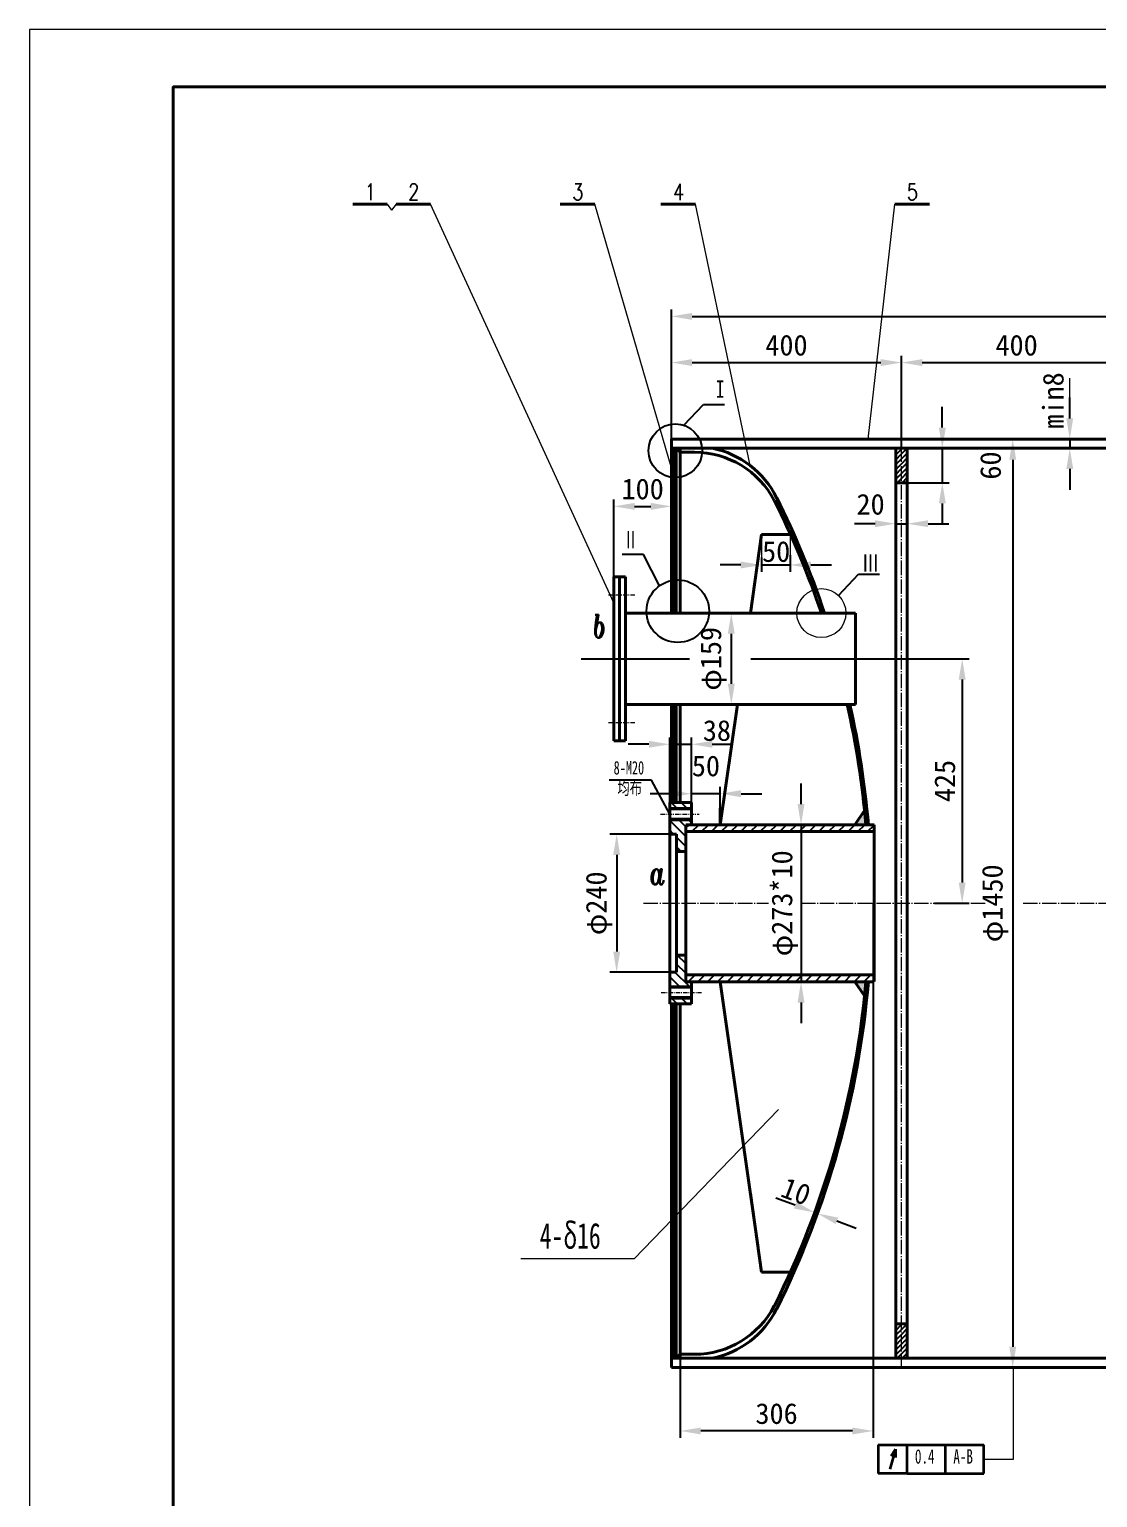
# Model space of a CAD drawing. Extents: x -15853 to 3578, y -6535 to 2458.
# Drawn here: x -15853 to -13996, y -94 to 2458 of the extents above; entities that cross this region are included whole.
import ezdxf
from ezdxf.enums import TextEntityAlignment as Align

# ---------------------------------------------------------------- set-up
doc = ezdxf.new("R2010")
doc.units = 0
doc.header["$LTSCALE"] = 10
doc.header["$PDMODE"] = 1
for name, pattern in [('EB_DASHDOT', [39, 30, -3, 3, -3]), ('ZXX-L', [3.28, 2.5, -0.3, 0.18, -0.3]), ('ZXX-S', [1.27, 0.75, -0.2, 0.12, -0.2])]:
    doc.linetypes.add(name, pattern=pattern)
doc.layers.get('Defpoints').update_dxf_attribs({"linetype": 'CONTINUOUS'})
for name, color, linetype, lineweight in [('A 粗实线', 1, 'CONTINUOUS', 40), ('B 细实线', 7, 'CONTINUOUS', 18), ('C 文 字', 2, 'CONTINUOUS', 20), ('CAXA0', 7, 'CONTINUOUS', 70), ('CAXA4', 3, 'CONTINUOUS', 25), ('D 短中心线', 3, 'ZXX-S', 18), ('E 长中心线', 3, 'ZXX-L', 18)]:
    doc.layers.add(name, color=color, linetype=linetype, lineweight=lineweight)
doc.styles.add('HZTXT', font='SIMFANG.TTF', dxfattribs={"width": 0.75})
doc.styles.add('ITALICT', font='ITALICT.shx', dxfattribs={"width": 0.7})
doc.styles.add('ROMANC', font='romanc', dxfattribs={"width": 0.7, "height": 6})
doc.styles.get("Standard").update_dxf_attribs({"font": 'SIMFANG.TTF'})
doc.styles.add('标准', font='SIMFANG.TTF', dxfattribs={"width": 0.667})
doc.dimstyles.new('通用标注4.0', dxfattribs={"dimscale": 12, "dimtxt": 3, "dimasz": 3, "dimexe": 1, "dimexo": 0, "dimgap": 1, "dimtad": 1, "dimdec": 0, "dimzin": 0, "dimdsep": 46, "dimtxsty": 'Standard', "dimcen": 0, "dimadec": 0, "dimazin": 0, "dimtfac": 0.375, "dimtdec": 0, "dimtmove": 2, "dimatfit": 3, "dimfxl": 0, "dimtzin": 0, "dimarcsym": 0})

# ---------------------------------------------------------------- blocks, each defined once
blk = doc.blocks.new('*D249')
at = {"layer": 'C 文 字', "color": 0, "lineweight": -2}
for p, q in [((-14737.2, 1746.2), (-14737.2, 1971.4)), ((-12737.2, 1746.2), (-12737.2, 1971.4)), ((-14701.2, 1959.4), (-12773.2, 1959.4))]:
    blk.add_line(p, q, dxfattribs=at)
at = {"layer": 'C 文 字', "color": 0}
for points in [[(-14701.2, 1965.4), (-14701.2, 1953.4), (-14737.2, 1959.4)], [(-12773.2, 1965.4), (-12773.2, 1953.4), (-12737.2, 1959.4)]]:
    blk.add_solid(points, dxfattribs=at)
at = {"layer": 'Defpoints', "color": 0}
for p in [(-12737.2, 1959.4), (-14737.2, 1746.2), (-12737.2, 1746.2)]:
    blk.add_point(p, dxfattribs=at)
at = {"layer": 'C 文 字', "color": 0, "insert": (-13737.2, 1989.4), "char_height": 36, "attachment_point": 5}
blk.add_mtext('2000', dxfattribs=at)
blk = doc.blocks.new('*D267')
at = {"layer": 'C 文 字', "color": 0, "lineweight": -2}
for p, q in [((-14511.9, 1111.7), (-14511.9, 1147.7)), ((-14520, 1075.7), (-14499.9, 1075.7)), ((-14511.9, 1075.7), (-14511.9, 802.7)), ((-14520, 802.7), (-14499.9, 802.7)), ((-14511.9, 766.7), (-14511.9, 730.7))]:
    blk.add_line(p, q, dxfattribs=at)
at = {"layer": 'C 文 字', "color": 0}
for points in [[(-14517.9, 1111.7), (-14505.9, 1111.7), (-14511.9, 1075.7)], [(-14517.9, 766.7), (-14505.9, 766.7), (-14511.9, 802.7)]]:
    blk.add_solid(points, dxfattribs=at)
at = {"layer": 'Defpoints', "color": 0}
for p in [(-14520, 1075.7), (-14520, 802.7), (-14511.9, 802.7)]:
    blk.add_point(p, dxfattribs=at)
at = {"layer": 'C 文 字', "color": 0, "insert": (-14540.2, 939.2), "char_height": 36, "attachment_point": 5, "rotation": 90}
blk.add_mtext('{\\fSimSun|b0|i0|c134|p0;\\C256;φ}273*10', dxfattribs=at)
blk = doc.blocks.new('*D270')
at = {"layer": 'C 文 字', "color": 0, "lineweight": -2}
for p, q in [((-14135.2, 1746.2), (-14155.9, 1746.2)), ((-14143.9, 1710.2), (-14143.9, 168.2)), ((-14135.2, 132.2), (-14155.9, 132.2))]:
    blk.add_line(p, q, dxfattribs=at)
at = {"layer": 'C 文 字', "color": 0}
for points in [[(-14149.9, 1710.2), (-14137.9, 1710.2), (-14143.9, 1746.2)], [(-14149.9, 168.2), (-14137.9, 168.2), (-14143.9, 132.2)]]:
    blk.add_solid(points, dxfattribs=at)
at = {"layer": 'Defpoints', "color": 0}
for p in [(-14135.2, 1746.2), (-14143.9, 132.2), (-14135.2, 132.2)]:
    blk.add_point(p, dxfattribs=at)
at = {"layer": 'C 文 字', "color": 0, "insert": (-14174.6, 939.2), "char_height": 36, "attachment_point": 5, "rotation": 90}
blk.add_mtext('{\\fSimSun|b0|i0|c134|p0;\\C256;φ}1450', dxfattribs=at)
blk = doc.blocks.new('*D266')
at = {"layer": 'C 文 字', "color": 0, "lineweight": -2}
for p, q in [((-14740.2, 1059.2), (-14844.3, 1059.2)), ((-14832.3, 1023.2), (-14832.3, 855.2)), ((-14742.2, 819.2), (-14844.3, 819.2))]:
    blk.add_line(p, q, dxfattribs=at)
at = {"layer": 'C 文 字', "color": 0}
for points in [[(-14838.3, 1023.2), (-14826.3, 1023.2), (-14832.3, 1059.2)], [(-14838.3, 855.2), (-14826.3, 855.2), (-14832.3, 819.2)]]:
    blk.add_solid(points, dxfattribs=at)
at = {"layer": 'Defpoints', "color": 0}
for p in [(-14740.2, 1059.2), (-14832.3, 819.2), (-14742.2, 819.2)]:
    blk.add_point(p, dxfattribs=at)
at = {"layer": 'C 文 字', "color": 0, "insert": (-14863, 939.2), "char_height": 36, "attachment_point": 5, "rotation": 90}
blk.add_mtext('{\\fSimSun|b0|i0|c134|p0;\\C256;φ}240', dxfattribs=at)
blk = doc.blocks.new('*D258')
at = {"layer": 'C 文 字', "color": 0, "lineweight": -2}
for p, q in [((-14393.8, 1364.2), (-14219.8, 1364.2)), ((-14231.8, 1328.2), (-14231.8, 975.2)), ((-14280, 939.2), (-14219.8, 939.2))]:
    blk.add_line(p, q, dxfattribs=at)
at = {"layer": 'C 文 字', "color": 0}
for points in [[(-14237.8, 1328.2), (-14225.8, 1328.2), (-14231.8, 1364.2)], [(-14237.8, 975.2), (-14225.8, 975.2), (-14231.8, 939.2)]]:
    blk.add_solid(points, dxfattribs=at)
at = {"layer": 'Defpoints', "color": 0}
for p in [(-14393.8, 1364.2), (-14280, 939.2), (-14231.8, 939.2)]:
    blk.add_point(p, dxfattribs=at)
at = {"layer": 'C 文 字', "color": 0, "insert": (-14261.8, 1151.7), "char_height": 36, "attachment_point": 5, "rotation": 90}
blk.add_mtext('\\fSimSun;425', dxfattribs=at)
blk = doc.blocks.new('CAXBLOCK66')
at = {"layer": 'CAXA0', "color": 0, "linetype": 'Continuous', "lineweight": 25}
for p, q in [((-64.7, -794.4), (-52.7, -782.4)), ((-47.7, -794.4), (-35.7, -782.4)), ((-30.8, -794.4), (-18.8, -782.4)), ((-13.8, -794.4), (-1.8, -782.4)), ((3.2, -794.4), (15.2, -782.4)), ((20.1, -794.4), (32.1, -782.4)), ((37.1, -794.4), (49.1, -782.4)), ((54.1, -794.4), (66.1, -782.4)), ((74.1, -791.4), (83.1, -782.4)), ((88, -794.4), (100, -782.4)), ((105, -794.4), (117, -782.4)), ((122, -794.4), (134, -782.4)), ((138.9, -794.4), (150.9, -782.4)), ((155.9, -794.4), (167.9, -782.4)), ((172.9, -794.4), (184.9, -782.4)), ((189.8, -794.4), (201.8, -782.4)), ((206.8, -794.4), (218.8, -782.4)), ((223.8, -794.4), (235.8, -782.4)), ((240.8, -794.4), (252.8, -782.4)), ((71.1, -794.4), (74.1, -791.4)), ((257.7, -794.4), (258.6, -793.6))]:
    blk.add_line(p, q, dxfattribs=at)
blk = doc.blocks.new('CAXBLOCK64')
at = {"layer": 'CAXA0', "color": 0, "linetype": 'Continuous', "lineweight": 25}
for p, q in [((-68.8, -779.7), (-84.8, -763.7)), ((-68.8, -762.8), (-83.6, -747.9)), ((-79.5, -802.9), (-96.8, -785.7)), ((-62.6, -802.9), (-87.6, -777.9)), ((-96.5, -802.9), (-96.8, -802.6)), ((-83.5, -832.9), (-93.5, -822.9)), ((-66.5, -832.9), (-76.5, -822.9)), ((-58.8, -823.7), (-59.5, -822.9))]:
    blk.add_line(p, q, dxfattribs=at)
blk = doc.blocks.new('*D264')
at = {"layer": 'C 文 字', "color": 0, "lineweight": -2}
for p, q in [((-14580.7, 1540.3), (-14580.7, 1515.3)), ((-14530.7, 1544.2), (-14530.7, 1515.3)), ((-14616.7, 1527.3), (-14652.7, 1527.3)), ((-14580.7, 1527.3), (-14530.7, 1527.3)), ((-14494.7, 1527.3), (-14458.7, 1527.3))]:
    blk.add_line(p, q, dxfattribs=at)
at = {"layer": 'C 文 字', "color": 0}
for points in [[(-14616.7, 1533.3), (-14616.7, 1521.3), (-14580.7, 1527.3)], [(-14494.7, 1533.3), (-14494.7, 1521.3), (-14530.7, 1527.3)]]:
    blk.add_solid(points, dxfattribs=at)
at = {"layer": 'Defpoints', "color": 0}
for p in [(-14580.7, 1540.3), (-14530.7, 1544.2), (-14530.7, 1527.3)]:
    blk.add_point(p, dxfattribs=at)
at = {"layer": 'C 文 字', "color": 0, "insert": (-14555.1, 1550.4), "char_height": 36, "attachment_point": 5}
blk.add_mtext('\\fSimSun;50', dxfattribs=at)
blk = doc.blocks.new('*D252')
at = {"layer": 'C 文 字', "color": 0, "lineweight": -2}
for p, q in [((-14737.2, 1829.6), (-14737.2, 1891.1)), ((-14337.2, 1730.2), (-14337.2, 1891.1)), ((-14701.2, 1879.1), (-14373.2, 1879.1))]:
    blk.add_line(p, q, dxfattribs=at)
at = {"layer": 'C 文 字', "color": 0}
for points in [[(-14701.2, 1885.1), (-14701.2, 1873.1), (-14737.2, 1879.1)], [(-14373.2, 1885.1), (-14373.2, 1873.1), (-14337.2, 1879.1)]]:
    blk.add_solid(points, dxfattribs=at)
at = {"layer": 'Defpoints', "color": 0}
for p in [(-14337.2, 1879.1), (-14737.2, 1829.6), (-14337.2, 1730.2)]:
    blk.add_point(p, dxfattribs=at)
at = {"layer": 'C 文 字', "color": 0, "insert": (-14537.2, 1909.1), "char_height": 36, "attachment_point": 5}
blk.add_mtext('400', dxfattribs=at)
blk = doc.blocks.new('CAXBLOCK65')
at = {"layer": 'CAXA0', "color": 0, "linetype": 'Continuous', "lineweight": 25}
for p, q in [((-68.8, -527), (-63.2, -521.4)), ((-58.3, -533.4), (-46.3, -521.4)), ((-41.3, -533.4), (-29.3, -521.4)), ((-24.3, -533.4), (-12.3, -521.4)), ((-7.4, -533.4), (4.6, -521.4)), ((9.6, -533.4), (21.6, -521.4)), ((26.6, -533.4), (38.6, -521.4)), ((43.6, -533.4), (55.6, -521.4)), ((60.5, -533.4), (72.5, -521.4)), ((77.5, -533.4), (89.5, -521.4)), ((94.5, -533.4), (106.5, -521.4)), ((111.4, -533.4), (123.4, -521.4)), ((128.4, -533.4), (140.4, -521.4)), ((145.4, -533.4), (157.4, -521.4)), ((162.3, -533.4), (174.3, -521.4)), ((179.3, -533.4), (191.3, -521.4)), ((196.3, -533.4), (208.3, -521.4)), ((213.3, -533.4), (225.3, -521.4)), ((230.2, -533.4), (242.2, -521.4)), ((247.2, -533.4), (258.6, -522.1))]:
    blk.add_line(p, q, dxfattribs=at)
blk = doc.blocks.new('*D260')
at = {"layer": 'C 文 字', "color": 0, "lineweight": -2}
for p, q in [((-14740.2, 1114.2), (-14740.2, 1227.6)), ((-14702.2, 1114.2), (-14702.2, 1227.6)), ((-14776.2, 1215.6), (-14812.2, 1215.6)), ((-14740.2, 1215.6), (-14702.2, 1215.6)), ((-14666.2, 1215.6), (-14630.2, 1215.6))]:
    blk.add_line(p, q, dxfattribs=at)
at = {"layer": 'C 文 字', "color": 0}
for points in [[(-14776.2, 1221.6), (-14776.2, 1209.6), (-14740.2, 1215.6)], [(-14666.2, 1221.6), (-14666.2, 1209.6), (-14702.2, 1215.6)]]:
    blk.add_solid(points, dxfattribs=at)
at = {"layer": 'Defpoints', "color": 0}
for p in [(-14702.2, 1215.6), (-14740.2, 1114.2), (-14702.2, 1114.2)]:
    blk.add_point(p, dxfattribs=at)
at = {"layer": 'C 文 字', "color": 0, "insert": (-14658.1, 1239.3), "char_height": 36, "attachment_point": 5}
blk.add_mtext('\\fSimSun;38', dxfattribs=at)
blk = doc.blocks.new('*D261')
at = {"layer": 'C 文 字', "color": 0, "lineweight": -2}
for p, q in [((-14738.2, 1129.7), (-14774.2, 1129.7)), ((-14702.2, 1114.2), (-14702.2, 1141.7)), ((-14652.2, 1129.7), (-14702.2, 1129.7)), ((-14652.2, 1104.5), (-14652.2, 1141.7)), ((-14616.2, 1129.7), (-14580.2, 1129.7))]:
    blk.add_line(p, q, dxfattribs=at)
at = {"layer": 'C 文 字', "color": 0}
for points in [[(-14738.2, 1135.7), (-14738.2, 1123.7), (-14702.2, 1129.7)], [(-14616.2, 1135.7), (-14616.2, 1123.7), (-14652.2, 1129.7)]]:
    blk.add_solid(points, dxfattribs=at)
at = {"layer": 'Defpoints', "color": 0}
for p in [(-14702.2, 1129.7), (-14702.2, 1114.2), (-14652.2, 1104.5)]:
    blk.add_point(p, dxfattribs=at)
at = {"layer": 'C 文 字', "color": 0, "insert": (-14677.2, 1177.7), "char_height": 36, "attachment_point": 5}
blk.add_mtext('\\fSimSun;50', dxfattribs=at)
blk = doc.blocks.new('CAXBLOCK59')
at = {"layer": 'CAXA0', "color": 0, "linetype": 'Continuous', "lineweight": 25}
for p, q in [((-84.1, -492.9), (-94.1, -482.9)), ((-67.1, -492.9), (-77.1, -482.9)), ((-58.8, -484.3), (-60.1, -482.9)), ((-68.8, -542.1), (-96.8, -514.1)), ((-90, -537.9), (-96.8, -531.1)), ((-68.8, -525.2), (-81, -512.9)), ((-58.8, -518.2), (-64.1, -512.9)), ((-68.8, -559.1), (-84.8, -543.1)), ((-76.9, -567.9), (-84.8, -560.1))]:
    blk.add_line(p, q, dxfattribs=at)
blk = doc.blocks.new('*D263')
at = {"layer": 'C 文 字', "color": 0, "lineweight": -2}
for p, q in [((-14660.5, 1443.7), (-14621.1, 1443.7)), ((-14633.1, 1407.7), (-14633.1, 1320.7)), ((-14659.3, 1284.7), (-14621.1, 1284.7))]:
    blk.add_line(p, q, dxfattribs=at)
at = {"layer": 'C 文 字', "color": 0}
for points in [[(-14639.1, 1407.7), (-14627.1, 1407.7), (-14633.1, 1443.7)], [(-14639.1, 1320.7), (-14627.1, 1320.7), (-14633.1, 1284.7)]]:
    blk.add_solid(points, dxfattribs=at)
at = {"layer": 'Defpoints', "color": 0}
for p in [(-14660.5, 1443.7), (-14659.3, 1284.7), (-14633.1, 1284.7)]:
    blk.add_point(p, dxfattribs=at)
at = {"layer": 'C 文 字', "color": 0, "insert": (-14663.8, 1364.2), "char_height": 36, "attachment_point": 5, "rotation": 90}
blk.add_mtext('\\fSimSun;φ159', dxfattribs=at)
blk = doc.blocks.new('*D250')
at = {"layer": 'C 文 字', "color": 0, "lineweight": -2}
for p, q in [((-14837.2, 1506.7), (-14837.2, 1641.2)), ((-14737.2, 1561.1), (-14737.2, 1641.2)), ((-14801.2, 1629.2), (-14773.2, 1629.2))]:
    blk.add_line(p, q, dxfattribs=at)
at = {"layer": 'C 文 字', "color": 0}
for points in [[(-14801.2, 1635.2), (-14801.2, 1623.2), (-14837.2, 1629.2)], [(-14773.2, 1635.2), (-14773.2, 1623.2), (-14737.2, 1629.2)]]:
    blk.add_solid(points, dxfattribs=at)
at = {"layer": 'Defpoints', "color": 0}
for p in [(-14737.2, 1629.2), (-14737.2, 1561.1), (-14837.2, 1506.7)]:
    blk.add_point(p, dxfattribs=at)
at = {"layer": 'C 文 字', "color": 0, "insert": (-14787.2, 1659.2), "char_height": 36, "attachment_point": 5}
blk.add_mtext('100', dxfattribs=at)
blk = doc.blocks.new('CAXBLOCK0')
at = {"layer": 'CAXA0', "color": 0, "linetype": 'Continuous', "lineweight": 25}
for p, q in [((-85.8, 133), (-85.7, 133.1)), ((-85.7, 132.9), (-85.6, 133.1)), ((-85.6, 132.9), (-85.4, 133.1)), ((-85.5, 132.7), (-85.2, 133.1)), ((-85.5, 132.8), (-85.3, 133.1)), ((-85.4, 132.7), (-85, 133.1)), ((-85.3, 132.5), (-84.7, 133.1)), ((-85.3, 132.6), (-84.9, 133.1)), ((-85.2, 132.5), (-84.6, 133.1)), ((-85.1, 132.3), (-84.3, 133.1)), ((-85.1, 132.4), (-84.4, 133.1)), ((-85, 132.2), (-84.2, 133.1)), ((-84.9, 132.2), (-84, 133.1)), ((-84.8, 132), (-83.7, 133.1)), ((-84.8, 132.1), (-83.9, 133.1)), ((-84.7, 132), (-83.6, 133.1)), ((-84.6, 131.8), (-83.3, 133.1)), ((-84.6, 131.9), (-83.5, 133.1)), ((-84.5, 131.7), (-83.2, 133.1)), ((-84.4, 131.7), (-83, 133.1)), ((-84.3, 131.5), (-82.8, 133.1)), ((-84.3, 131.6), (-82.9, 133.1)), ((-84.2, 131.5), (-82.6, 133.1)), ((-84.1, 131.3), (-82.3, 133.1)), ((-84.1, 131.4), (-82.5, 133.1)), ((-84, 131.3), (-82.2, 133.1)), ((-83.9, 131.1), (-81.9, 133.1)), ((-83.9, 131.2), (-82, 133.1)), ((-83.8, 131), (-81.8, 133.1)), ((-83.7, 131), (-81.6, 133.1)), ((-83.6, 130.8), (-81.3, 133.1)), ((-83.6, 130.9), (-81.5, 133.1)), ((-83.5, 130.8), (-81.2, 133.1)), ((-83.4, 130.6), (-80.9, 133.1)), ((-83.4, 130.7), (-81.1, 133.1)), ((-83.3, 130.5), (-80.8, 133.1)), ((-83.2, 130.5), (-80.6, 133.1)), ((-83.1, 130.3), (-80.3, 133.1)), ((-83.1, 130.4), (-80.5, 133.1)), ((-83, 130.3), (-80.2, 133.1)), ((-82.9, 130.1), (-79.9, 133.1)), ((-82.9, 130.2), (-80.1, 133.1)), ((-82.8, 130), (-79.8, 133.1)), ((-82.7, 130), (-79.6, 133.1)), ((-82.6, 129.8), (-79.4, 133.1)), ((-82.6, 129.9), (-79.5, 133.1)), ((-82.5, 129.8), (-79.2, 133.1)), ((-82.4, 129.6), (-78.9, 133.1)), ((-82.4, 129.7), (-79.1, 133.1)), ((-82.3, 129.6), (-78.8, 133.1)), ((-82.2, 129.5), (-78.8, 132.9)), ((-82.2, 129.4), (-78.8, 132.8)), ((-82.1, 129.3), (-78.8, 132.6)), ((-82, 129.3), (-78.8, 132.5)), ((-81.9, 129.2), (-78.8, 132.3)), ((-81.9, 129.1), (-78.8, 132.2)), ((-81.8, 129.1), (-78.8, 132.1)), ((-81.7, 129), (-78.8, 131.9)), ((-81.7, 128.9), (-78.8, 131.8)), ((-81.6, 128.8), (-78.8, 131.6)), ((-81.5, 128.8), (-78.8, 131.5)), ((-81.4, 128.7), (-78.8, 131.4)), ((-81.4, 128.6), (-78.8, 131.2)), ((-81.3, 128.6), (-78.8, 131.1)), ((-81.2, 128.5), (-78.8, 130.9)), ((-81.2, 128.4), (-78.8, 130.8)), ((-81.1, 128.4), (-78.8, 130.6)), ((-81, 128.3), (-78.8, 130.5)), ((-81, 128.2), (-78.8, 130.4)), ((-80.9, 128.1), (-78.8, 130.2)), ((-80.8, 128.1), (-78.8, 130.1)), ((-80.7, 128), (-78.8, 129.9)), ((-80.7, 127.9), (-78.8, 129.8)), ((-80.6, 127.9), (-78.8, 129.7)), ((-80.5, 127.8), (-78.8, 129.5)), ((-80.5, 127.7), (-78.8, 129.4)), ((-80.4, 127.6), (-78.8, 129.2)), ((-80.3, 127.6), (-78.8, 129.1)), ((-80.2, 127.5), (-78.8, 128.9)), ((-80.2, 127.4), (-78.8, 128.8)), ((-80.1, 127.4), (-78.8, 128.7)), ((-80, 127.3), (-78.8, 128.5)), ((-80, 127.2), (-78.8, 128.4)), ((-79.9, 127.1), (-78.8, 128.2)), ((-79.8, 127.1), (-78.8, 128.1)), ((-79.7, 127), (-78.8, 128)), ((-79.7, 126.9), (-78.8, 127.8)), ((-79.6, 126.9), (-78.8, 127.7)), ((-79.5, 126.8), (-78.8, 127.5)), ((-79.5, 126.7), (-78.8, 127.4)), ((-79.4, 126.7), (-78.8, 127.3)), ((-79.3, 126.6), (-78.8, 127.1)), ((-79.3, 126.5), (-78.8, 127)), ((-79.2, 126.4), (-78.8, 126.8)), ((-79.1, 126.4), (-78.8, 126.7)), ((-79, 126.3), (-78.8, 126.5)), ((-79, 126.2), (-78.8, 126.4)), ((-78.9, 126.2), (-78.8, 126.3)), ((-78.8, 126.1), (-78.8, 126.1))]:
    blk.add_line(p, q, dxfattribs=at)
blk = doc.blocks.new('*D253')
at = {"layer": 'C 文 字', "color": 0, "lineweight": -2}
for p, q in [((-14337.2, 1807.6), (-14337.2, 1891.1)), ((-13937.2, 1746.2), (-13937.2, 1891.1)), ((-14301.2, 1879.1), (-13973.2, 1879.1))]:
    blk.add_line(p, q, dxfattribs=at)
at = {"layer": 'C 文 字', "color": 0}
for points in [[(-14301.2, 1885.1), (-14301.2, 1873.1), (-14337.2, 1879.1)], [(-13973.2, 1885.1), (-13973.2, 1873.1), (-13937.2, 1879.1)]]:
    blk.add_solid(points, dxfattribs=at)
at = {"layer": 'Defpoints', "color": 0}
for p in [(-13937.2, 1879.1), (-14337.2, 1807.6), (-13937.2, 1746.2)]:
    blk.add_point(p, dxfattribs=at)
at = {"layer": 'C 文 字', "color": 0, "insert": (-14137.2, 1909.1), "char_height": 36, "attachment_point": 5}
blk.add_mtext('400', dxfattribs=at)
blk = doc.blocks.new('*D259')
at = {"layer": 'C 文 字', "color": 0, "lineweight": -2}
for p, q in [((-14044.8, 1782.2), (-14044.8, 1818.2)), ((-14052.5, 1746.2), (-14032.8, 1746.2)), ((-14044.8, 1746.2), (-14044.8, 1730.2)), ((-14057.4, 1730.2), (-14032.8, 1730.2)), ((-14044.8, 1694.2), (-14044.8, 1658.2))]:
    blk.add_line(p, q, dxfattribs=at)
at = {"layer": 'C 文 字', "color": 0}
for points in [[(-14050.8, 1782.2), (-14038.8, 1782.2), (-14044.8, 1746.2)], [(-14050.8, 1694.2), (-14038.8, 1694.2), (-14044.8, 1730.2)]]:
    blk.add_solid(points, dxfattribs=at)
at = {"layer": 'Defpoints', "color": 0}
for p in [(-14052.5, 1746.2), (-14057.4, 1730.2), (-14044.8, 1730.2)]:
    blk.add_point(p, dxfattribs=at)
at = {"layer": 'C 文 字', "color": 0, "insert": (-14073.3, 1813.3), "char_height": 36, "attachment_point": 5, "rotation": 90}
blk.add_mtext('{\\fSimSun|b0|i0|c134|p0;min8}', dxfattribs=at)
blk = doc.blocks.new('*D262')
at = {"layer": 'C 文 字', "color": 0, "lineweight": -2}
for p, q in [((-14266.3, 1766.2), (-14266.3, 1802.2)), ((-14272.7, 1730.2), (-14254.3, 1730.2)), ((-14266.3, 1730.2), (-14266.3, 1670.2)), ((-14327.2, 1670.2), (-14254.3, 1670.2)), ((-14266.3, 1634.2), (-14266.3, 1598.2))]:
    blk.add_line(p, q, dxfattribs=at)
at = {"layer": 'C 文 字', "color": 0}
for points in [[(-14272.3, 1766.2), (-14260.3, 1766.2), (-14266.3, 1730.2)], [(-14272.3, 1634.2), (-14260.3, 1634.2), (-14266.3, 1670.2)]]:
    blk.add_solid(points, dxfattribs=at)
at = {"layer": 'Defpoints', "color": 0}
for p in [(-14272.7, 1730.2), (-14327.2, 1670.2), (-14266.3, 1670.2)]:
    blk.add_point(p, dxfattribs=at)
at = {"layer": 'C 文 字', "color": 0, "insert": (-14182.3, 1700.2), "char_height": 36, "attachment_point": 5, "rotation": 90}
blk.add_mtext('\\fSimSun;60', dxfattribs=at)
blk = doc.blocks.new('*D265')
at = {"layer": 'C 文 字', "color": 0, "lineweight": -2}
for p, q in [((-14383.2, 1599), (-14419.2, 1599)), ((-14347.2, 1603.8), (-14347.2, 1587)), ((-14347.2, 1599), (-14327.2, 1599)), ((-14327.2, 1605.3), (-14327.2, 1587)), ((-14291.2, 1599), (-14255.2, 1599))]:
    blk.add_line(p, q, dxfattribs=at)
at = {"layer": 'C 文 字', "color": 0}
for points in [[(-14383.2, 1605), (-14383.2, 1593), (-14347.2, 1599)], [(-14291.2, 1605), (-14291.2, 1593), (-14327.2, 1599)]]:
    blk.add_solid(points, dxfattribs=at)
at = {"layer": 'Defpoints', "color": 0}
for p in [(-14347.2, 1603.8), (-14327.2, 1605.3), (-14327.2, 1599)]:
    blk.add_point(p, dxfattribs=at)
at = {"layer": 'C 文 字', "color": 0, "insert": (-14391, 1632.6), "char_height": 36, "attachment_point": 5}
blk.add_mtext('\\fSimSun;20', dxfattribs=at)
blk = doc.blocks.new('*D271')
at = {"layer": 'C 文 字', "color": 0, "lineweight": -2}
for p, q in [((-14521.9, 414.2), (-14555.7, 426.8)), ((-14491.7, 392.2), (-14484, 412.9)), ((-14486.8, 390.4), (-14479.1, 411.1)), ((-14483.3, 399.9), (-14488.2, 401.7)), ((-14449.5, 387.3), (-14415.8, 374.7))]:
    blk.add_line(p, q, dxfattribs=at)
at = {"layer": 'C 文 字', "color": 0}
for points in [[(-14519.8, 419.9), (-14524, 408.6), (-14488.2, 401.7)], [(-14447.5, 392.9), (-14451.6, 381.7), (-14483.3, 399.9)]]:
    blk.add_solid(points, dxfattribs=at)
at = {"layer": 'Defpoints', "color": 0}
for p in [(-14491.7, 392.2), (-14488.2, 401.7), (-14486.8, 390.4)]:
    blk.add_point(p, dxfattribs=at)
at = {"layer": 'C 文 字', "color": 0, "insert": (-14520.6, 438.3), "char_height": 36, "attachment_point": 5, "rotation": 339.5816}
blk.add_mtext('10', dxfattribs=at)
blk = doc.blocks.new('*D274')
at = {"layer": 'C 文 字', "color": 0, "lineweight": -2}
for p, q in [((-14386.7, 939.4), (-14386.7, 9.9)), ((-14722.1, 202.7), (-14722.1, 9.9)), ((-14422.7, 21.9), (-14686.1, 21.9))]:
    blk.add_line(p, q, dxfattribs=at)
at = {"layer": 'C 文 字', "color": 0}
for points in [[(-14686.1, 27.9), (-14686.1, 15.9), (-14722.1, 21.9)], [(-14422.7, 27.9), (-14422.7, 15.9), (-14386.7, 21.9)]]:
    blk.add_solid(points, dxfattribs=at)
at = {"layer": 'Defpoints', "color": 0}
for p in [(-14386.7, 939.4), (-14722.1, 202.7), (-14722.1, 21.9)]:
    blk.add_point(p, dxfattribs=at)
at = {"layer": 'C 文 字', "color": 0, "insert": (-14554.4, 51.9), "char_height": 36, "attachment_point": 5}
blk.add_mtext('306', dxfattribs=at)
blk = doc.blocks.new('CAXBLOCK32')
at = {"layer": 'CAXA0', "color": 0, "linetype": 'Continuous', "lineweight": 25}
for p, q in [((1496.2, 130.1), (1499.2, 133.1)), ((1496.2, 121.6), (1506.2, 131.6)), ((1506.2, 123.1), (1516.2, 133.1)), ((1506.2, 131.6), (1507.7, 133.1)), ((1496.2, 113.1), (1506.2, 123.1)), ((1496.2, 104.6), (1506.2, 114.6)), ((1496.2, 96.1), (1506.2, 106.1)), ((1506.2, 114.6), (1516.2, 124.6)), ((1506.2, 106.1), (1516.2, 116.1)), ((1506.2, 97.6), (1516.2, 107.6)), ((1496.2, 87.6), (1506.2, 97.6)), ((1496.2, 79.2), (1506.2, 89.2)), ((1498.6, 73.1), (1506.2, 80.7)), ((1506.2, 89.2), (1516.2, 99.2)), ((1506.2, 80.7), (1516.2, 90.7)), ((1507.1, 73.1), (1516.2, 82.2)), ((1515.6, 73.1), (1516.2, 73.7))]:
    blk.add_line(p, q, dxfattribs=at)

msp = doc.modelspace()

# ---------------------------------------------------------------- hatches: boundary and pattern name
at = {"layer": 'C 文 字'}
h = msp.add_hatch(color=256, dxfattribs=at)
h.paths.add_polyline_path([(-14401.54, 1100.77, -0.0040088), (-14399.16, 1075.74), (-14418.11, 1075.74)])
h.paths.add_polyline_path([(-14418.11, 802.74), (-14399.16, 802.74, -0.0040088), (-14401.54, 777.71)])

# ---------------------------------------------------------------- linework, layer by layer
at = {"layer": 'A 粗实线'}
for p, q in [((-15291.18, 2154.67), (-15231, 2154.67)), ((-15215.81, 2154.67), (-15155.63, 2154.67)), ((-14930.48, 2154.67), (-14870.3, 2154.67)), ((-14755.42, 2154.67), (-14695.24, 2154.67)), ((-14349.01, 2154.67), (-14288.83, 2154.67)), ((-14737.2, 1746.24), (-12737.2, 1746.24)), ((-14737.2, 1746.24), (-14108.8, 1746.24)), ((-14737.2, 1443.74), (-14737.2, 1746.24)), ((-14737.2, 1730.24), (-12737.2, 1730.24)), ((-14737.2, 1729.99), (-14732.2, 1725.24)), ((-14732.2, 1443.74), (-14732.2, 1730.24)), ((-14729.2, 1443.74), (-14729.2, 1730.24)), ((-14729.2, 1730.24), (-14722.2, 1723.24)), ((-14722.2, 1443.74), (-14722.2, 1730.24)), ((-14722.2, 1723.24), (-14697.2, 1723.24)), ((-14347.2, 148.24), (-14347.2, 1730.24)), ((-14327.2, 148.24), (-14327.2, 1730.24)), ((-14347.2, 1670.24), (-14327.2, 1670.24)), ((-14580.65, 1580.24), (-14600.01, 1443.74)), ((-14580.65, 1580.24), (-14530.21, 1580.24)), ((-14837.2, 1221.74), (-14837.2, 1506.74)), ((-14837.2, 1506.74), (-14817.2, 1506.74)), ((-14827.2, 1221.74), (-14827.2, 1506.74)), ((-14827.2, 1221.74), (-14827.2, 1506.74)), ((-14817.2, 1221.74), (-14817.2, 1506.74)), ((-14817.2, 1443.74), (-14416.99, 1443.74)), ((-14737.2, 1443.74), (-14732.2, 1448.72)), ((-14416.99, 1284.74), (-14416.99, 1443.74)), ((-14817.2, 1284.74), (-14416.99, 1284.74)), ((-14737.2, 1114.24), (-14737.2, 1284.74)), ((-14737.2, 1284.74), (-14732.2, 1279.76)), ((-14732.2, 1114.24), (-14732.2, 1284.74)), ((-14729.2, 1114.24), (-14729.2, 1284.74)), ((-14722.2, 1114.24), (-14722.2, 1284.74)), ((-14622.56, 1284.74), (-14652.2, 1075.74)), ((-14837.2, 1221.74), (-14817.2, 1221.74)), ((-14740.2, 1059.24), (-14740.2, 1114.24)), ((-14740.2, 1114.24), (-14702.2, 1114.24)), ((-14740.2, 1104.24), (-14702.2, 1104.24)), ((-14740.2, 1103.24), (-14702.2, 1103.24)), ((-14737.2, 1114.24), (-14732.1, 1119.48)), ((-14702.2, 1094.24), (-14702.2, 1114.24)), ((-14652.2, 1075.74), (-14652.2, 1104.45)), ((-14401.86, 1100.29), (-14418.12, 1075.72)), ((-14401.86, 1100.29), (-14418.12, 1075.72)), ((-14740.2, 1085.24), (-14702.2, 1085.24)), ((-14740.2, 1084.24), (-14702.2, 1084.24)), ((-14712.2, 1075.74), (-14712.2, 802.74)), ((-14712.2, 1075.74), (-14384.82, 1075.74)), ((-14702.2, 1075.74), (-14702.2, 1094.24)), ((-14384.82, 1075.74), (-14571.3, 1075.74)), ((-14384.82, 803.12), (-14384.82, 1075.74)), ((-14740.2, 819.24), (-14740.2, 1059.24)), ((-14740.2, 1059.24), (-14728.2, 1059.24)), ((-14728.2, 819.24), (-14728.2, 1059.24)), ((-14712.2, 1063.74), (-14384.82, 1063.74)), ((-14728.2, 1029.24), (-14712.2, 1029.24)), ((-14728.2, 849.24), (-14712.2, 849.24)), ((-14728.2, 849.24), (-14712.2, 849.24)), ((-14742.2, 819.24), (-14728.2, 819.24)), ((-14740.2, 819.24), (-14728.2, 819.24)), ((-14740.2, 819.24), (-14740.2, 764.24)), ((-14740.2, 819.24), (-14740.2, 764.24)), ((-14740.2, 794.24), (-14702.2, 794.24)), ((-14740.2, 794.24), (-14702.2, 794.24)), ((-14740.2, 793.24), (-14702.2, 793.24)), ((-14740.2, 793.24), (-14702.2, 793.24)), ((-14712.2, 814.74), (-14384.82, 814.74)), ((-14712.2, 802.74), (-14384.82, 802.74)), ((-14702.2, 802.74), (-14702.2, 794.24)), ((-14702.2, 802.74), (-14702.2, 784.24)), ((-14586.64, 340.43), (-14652.2, 802.74)), ((-14384.82, 802.74), (-14571.3, 802.74)), ((-14401.86, 778.19), (-14418.12, 802.76)), ((-14740.2, 775.24), (-14702.2, 775.24)), ((-14740.2, 775.24), (-14702.2, 775.24)), ((-14740.2, 774.24), (-14702.2, 774.24)), ((-14740.2, 774.24), (-14702.2, 774.24)), ((-14702.2, 784.24), (-14702.2, 764.24)), ((-14702.2, 774.24), (-14702.2, 764.24)), ((-14740.2, 764.24), (-14702.2, 764.24)), ((-14740.2, 764.24), (-14702.2, 764.24)), ((-14737.2, 764.24), (-14737.2, 132.24)), ((-14737.2, 764.24), (-14732.1, 759)), ((-14732.2, 764.24), (-14732.2, 148.24)), ((-14729.2, 764.24), (-14729.2, 148.24)), ((-14722.2, 764.24), (-14722.2, 148.24)), ((-14580.65, 298.24), (-14600.01, 434.74)), ((-14580.65, 298.24), (-14530.21, 298.24)), ((-14347.2, 208.24), (-14327.2, 208.24)), ((-14737.2, 148.49), (-14732.2, 153.24)), ((-14729.2, 148.24), (-14722.2, 155.24)), ((-14722.2, 155.24), (-14697.2, 155.24)), ((-14737.2, 148.24), (-12737.2, 148.24)), ((-14737.2, 148.24), (-14585.38, 148.24)), ((-14737.2, 132.24), (-12737.2, 132.24)), ((-14737.2, 132.24), (-14108.8, 132.24)), ((-14737.2, 132.24), (-14585.38, 132.24))]:
    msp.add_line(p, q, dxfattribs=at)
at = {"layer": 'A 粗实线', "color": 5}
msp.add_lwpolyline([(-15603.12, -1641.64), (-10013.12, -1641.64), (-10013.12, 2358.36), (-15603.12, 2358.36)], close=True, dxfattribs=at)
at = {"layer": 'A 粗实线'}
for centre, radius, start, end in [((-14697.2, 1566.44), 156.8, 27.66396, 90), ((-14697.2, 1574.44), 158.8, 25.9271, 78.84527), ((-15961.2, 939.24), 1568, 18.76864, 26.51844), ((-15961.2, 939.24), 1568, 18.76864, 26.51844), ((-15976.94, 939.24), 1588, 18.5236, 26.35177), ((-15961.2, 939.24), 1568, 4.99412, 12.72926), ((-15961.2, 939.24), 1568, 4.99412, 12.72926), ((-15976.94, 939.24), 1588, 4.93107, 12.5663), ((-15961.2, 939.24), 1568, 333.48156, 355.00588), ((-15961.2, 939.24), 1568, 333.48156, 355.00588), ((-15976.94, 939.24), 1588, 333.64823, 355.06893), ((-14697.2, 312.04), 156.8, 270, 332.33604), ((-14697.2, 304.04), 158.8, 281.15473, 334.0729)]:
    msp.add_arc(centre, radius, start, end, dxfattribs=at)
at = {"layer": 'B 细实线'}
for p in [(-15231, 2154.67), (-15215.81, 2154.67)]:
    msp.add_line(p, (-15223.41, 2144.01), dxfattribs=at)
msp.add_lwpolyline([(-15853.12, -1741.64), (-9913.12, -1741.64), (-9913.12, 2458.36), (-15853.12, 2458.36)], close=True, dxfattribs=at)
at = {"layer": 'C 文 字'}
for p, q in [((-14837.2, 1461.73), (-15155.63, 2154.67)), ((-14732.2, 1680.14), (-14870.3, 2154.67)), ((-14600.28, 1700.23), (-14695.24, 2154.67)), ((-14394.97, 1746.24), (-14349.01, 2154.67)), ((-14044.78, 1806.24), (-14044.78, 1851.78)), ((-14580.65, 1581.1), (-14580.65, 1540.27)), ((-14530.65, 1581.1), (-14530.65, 1544.22)), ((-14551.05, 580.92), (-14801.71, 321.15)), ((-14801.71, 321.15), (-14999.04, 321.15)), ((-14142.56, -26.98), (-14142.56, 132.24)), ((-14194.14, -26.98), (-14142.56, -26.98))]:
    msp.add_line(p, q, dxfattribs=at)
at = {"layer": 'C 文 字', "linetype": 'Continuous', "lineweight": 25}
for p, q in [((-14771.67, 1152.97), (-14845.6, 1152.97)), ((-14740.2, 1094.24), (-14771.67, 1152.97))]:
    msp.add_line(p, q, dxfattribs=at)
at = {"layer": 'C 文 字'}
msp.add_circle((-14476.58, 1443.74), 42.61, dxfattribs=at)
at = {"layer": 'CAXA0', "linetype": 'Continuous', "lineweight": 25}
for p, q in [((-14715.48, 1770.6), (-14681.63, 1806.41)), ((-14681.63, 1806.41), (-14644.92, 1806.41)), ((-14785.94, 1545.46), (-14822.66, 1545.46)), ((-14757.62, 1491.28), (-14785.94, 1545.46)), ((-14447.02, 1474.44), (-14412.02, 1511.48)), ((-14412.02, 1511.48), (-14375.31, 1511.48))]:
    msp.add_line(p, q, dxfattribs=at)
for centre, radius in [((-14730.36, 1725.92), 46.66), ((-14726.09, 1446.97), 54.38)]:
    msp.add_circle(centre, radius, dxfattribs=at)
at = {"layer": 'CAXA4', "color": 2, "linetype": 'Continuous', "lineweight": 35}
for p, q in [((-14377.68, -1.98), (-14377.68, -51.98)), ((-14377.68, -1.98), (-14327.68, -1.98)), ((-14347.68, -9.48), (-14357.68, -44.48)), ((-14347.68, -9.48), (-14355.18, -21.98)), ((-14347.68, -9.48), (-14347.68, -24.48)), ((-14327.68, -1.98), (-14194.14, -1.98)), ((-14327.68, -51.98), (-14327.68, -1.98)), ((-14260.91, -51.98), (-14260.91, -1.98)), ((-14194.14, -51.98), (-14194.14, -1.98)), ((-14327.68, -51.98), (-14377.68, -51.98)), ((-14327.68, -51.98), (-14194.14, -51.98))]:
    msp.add_line(p, q, dxfattribs=at)
at = {"layer": 'D 短中心线'}
for p, q in [((-14846.62, 1475.24), (-14800.88, 1475.24)), ((-14846.62, 1253.24), (-14800.88, 1253.24)), ((-14756.14, 1094.24), (-14688.98, 1094.24)), ((-14755.1, 784.24), (-14684.98, 784.24))]:
    msp.add_line(p, q, dxfattribs=at)
at = {"layer": 'E 长中心线'}
for p, q in [((-14337.2, 132.24), (-14337.2, 1730.24)), ((-14785.5, 939.24), (-14568.21, 939.24)), ((-14511.86, 939.24), (-14191.35, 939.24)), ((-14125.79, 939.24), (-13021.04, 939.24))]:
    msp.add_line(p, q, dxfattribs=at)
at = {"layer": 'E 长中心线', "linetype": 'EB_DASHDOT', "lineweight": 25}
for p, q in [((-14894.16, 1364.24), (-14705.9, 1364.24)), ((-14599.14, 1364.24), (-14393.79, 1364.24))]:
    msp.add_line(p, q, dxfattribs=at)

# ---------------------------------------------------------------- block references
at = {"layer": 'A 粗实线'}
msp.add_blockref('CAXBLOCK0', (-14643.4, 1597.18), dxfattribs=at)
at = {"layer": 'C 文 字'}
for name, p in [('CAXBLOCK32', (-15843.4, 1597.18)), ('CAXBLOCK59', (-14643.4, 1597.18)), ('CAXBLOCK65', (-14643.4, 1597.18)), ('CAXBLOCK64', (-14643.4, 1597.18)), ('CAXBLOCK66', (-14643.4, 1597.18)), ('CAXBLOCK32', (-15843.4, 75.18))]:
    msp.add_blockref(name, p, dxfattribs=at)

# ---------------------------------------------------------------- texts
at = {"layer": 'C 文 字', "style": 'ROMANC', "width": 0.8}
for s, p in [('1', (-15260.44, 2175.85)), ('2', (-15185.06, 2175.85)), ('3', (-14899.73, 2175.85)), ('4', (-14724.67, 2175.85)), ('5', (-14318.26, 2175.85))]:
    msp.add_text(s, height=28.23, dxfattribs=at).set_placement(p, align=Align.MIDDLE)
at = {"layer": 'C 文 字', "char_height": 40, "width": 576, "attachment_point": 1, "style": 'ITALICT'}
for s, insert in [('b', (-14874.61, 1440.63)), ('a', (-14775.43, 1011.64))]:
    msp.add_mtext(s, dxfattribs=dict(at, insert=insert))
at = {"layer": 'C 文 字', "linetype": 'Continuous', "lineweight": 25, "char_height": 23.4, "attachment_point": 1, "style": '标准'}
for s, insert in [('\\fSimSun;8-M20', (-14837.62, 1186.49)), ('\\fSimSun;均布', (-14831.06, 1151.5))]:
    msp.add_mtext(s, dxfattribs=dict(at, insert=insert))
at = {"layer": 'C 文 字', "insert": (-14986.43, 383.73), "char_height": 45, "attachment_point": 1, "style": '标准'}
msp.add_mtext('{\\fSimSun|b0|i0|c134|p0; 4-δ16 }', dxfattribs=at)
at = {"layer": 'CAXA0', "linetype": 'Continuous', "lineweight": 25, "char_height": 30, "attachment_point": 1}
for s, insert, style in [('I', (-14660.12, 1848.14), 'HZTXT'), ('{\\fSimSun|b0|i0|c134|p0; Ⅱ }', (-14835.19, 1586.48), '标准'), ('Ⅲ', (-14406.43, 1545.58), 'HZTXT')]:
    msp.add_mtext(s, dxfattribs=dict(at, insert=insert, style=style))
at = {"layer": 'CAXA4', "color": 2, "linetype": 'Continuous', "lineweight": 25, "char_height": 25, "attachment_point": 1, "style": '标准'}
for s, insert in [('\\fSimSun;0.4', (-14313.93, -9.86)), ('\\fSimSun;A-B', (-14247.16, -9.86))]:
    msp.add_mtext(s, dxfattribs=dict(at, insert=insert))

# ---------------------------------------------------------------- dimensions: what is measured, and where the dimension line sits
at = {"layer": 'C 文 字'}
for base, p1, p2, picture, middle in [((-12737.2, 1959.37), (-14737.2, 1746.24), (-12737.2, 1746.24), '*D249', (-13737.2, 1989.37)), ((-14337.2, 1879.06), (-14737.2, 1829.64), (-14337.2, 1730.24), '*D252', (-14537.2, 1909.06)), ((-13937.2, 1879.06), (-14337.2, 1807.65), (-13937.2, 1746.24), '*D253', (-14137.2, 1909.06)), ((-14737.2, 1629.15), (-14837.2, 1506.74), (-14737.2, 1561.08), '*D250', (-14787.2, 1659.15))]:
    dim = msp.add_linear_dim(base=base, p1=p1, p2=p2, dimstyle='通用标注4.0', dxfattribs=at)
    dim.commit()
    dim.dimension.update_dxf_attribs({"geometry": picture, "text_midpoint": middle})
for base, p1, p2, angle, text, picture, middle, dimtype in [((-14044.78, 1730.24), (-14052.45, 1746.24), (-14057.36, 1730.24), 90, '{\\fSimSun|b0|i0|c134|p0;min8}', '*D259', (-14073.29, 1813.32), 160), ((-14327.2, 1598.96), (-14347.2, 1603.76), (-14327.2, 1605.29), 180, '\\fSimSun;20', '*D265', (-14391.03, 1632.59), 160), ((-14702.2, 1215.59), (-14740.2, 1114.24), (-14702.2, 1114.24), 180, '\\fSimSun;38', '*D260', (-14658.11, 1239.28), 160), ((-14511.86, 802.74), (-14519.96, 1075.74), (-14519.96, 802.74), 90, '{\\fSimSun|b0|i0|c134|p0;\\C256;φ}<>*10', '*D267', (-14540.24, 939.24), 160), ((-14488.19, 401.68), (-14486.81, 390.38), (-14491.72, 392.21), 159.58162, '10', '*D271', (-14520.63, 438.26), 161)]:
    dim = msp.add_linear_dim(base=base, p1=p1, p2=p2, angle=angle, text=text, dimstyle='通用标注4.0', dxfattribs=at)
    dim.commit()
    dim.dimension.update_dxf_attribs({"geometry": picture, "text_midpoint": middle, "dimtype": dimtype})
for base, p1, p2, angle, text, picture, middle in [((-14266.29, 1670.24), (-14272.71, 1730.24), (-14327.2, 1670.24), 90, '\\fSimSun;60', '*D262', (-14182.29, 1700.24)), ((-14143.93, 132.24), (-14135.19, 1746.24), (-14135.19, 132.24), 90, '{\\fSimSun|b0|i0|c134|p0;\\C256;φ}1450', '*D270', (-14174.63, 939.24)), ((-14633.12, 1284.74), (-14660.55, 1443.74), (-14659.28, 1284.74), 90, '\\fSimSun;φ159', '*D263', (-14663.82, 1364.24)), ((-14231.81, 939.24), (-14393.79, 1364.24), (-14280.02, 939.24), 90, '\\fSimSun;425', '*D258', (-14261.81, 1151.74)), ((-14702.2, 1129.73), (-14652.2, 1104.45), (-14702.2, 1114.24), 180, '\\fSimSun;50', '*D261', (-14677.2, 1177.73)), ((-14832.33, 819.24), (-14740.2, 1059.24), (-14742.2, 819.24), 90, '{\\fSimSun|b0|i0|c134|p0;\\C256;φ}<>', '*D266', (-14863.03, 939.24)), ((-14722.11, 21.86), (-14386.74, 939.43), (-14722.11, 202.69), 180, '306', '*D274', (-14554.42, 51.86))]:
    dim = msp.add_linear_dim(base=base, p1=p1, p2=p2, angle=angle, text=text, dimstyle='通用标注4.0', dxfattribs=at)
    dim.commit()
    dim.dimension.update_dxf_attribs({"geometry": picture, "text_midpoint": middle})
dim = msp.add_linear_dim(base=(-14530.65, 1527.34), p1=(-14580.65, 1540.27), p2=(-14530.65, 1544.22), text='\\fSimSun;50', dimstyle='通用标注4.0', dxfattribs=at)
dim.commit()
dim.dimension.update_dxf_attribs({"geometry": '*D264', "text_midpoint": (-14555.09, 1550.41), "dimtype": 160})

doc.saveas('drawing.dxf')
